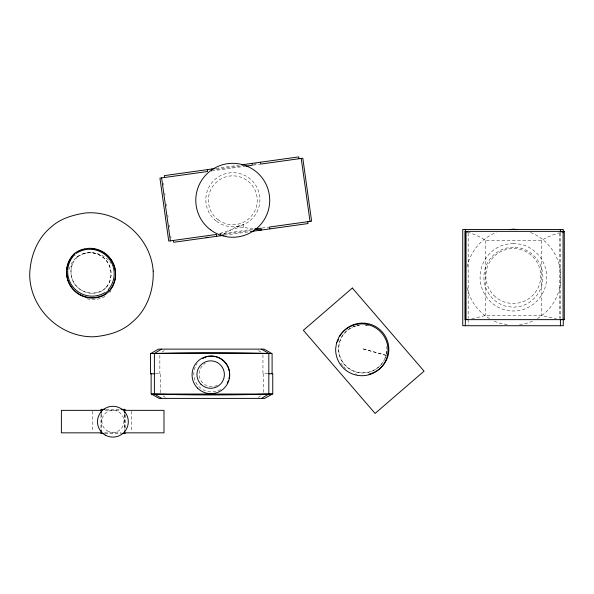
<?xml version="1.0" encoding="UTF-8"?>
<svg xmlns="http://www.w3.org/2000/svg" width="594" height="594" viewBox="0 0 594 594"><rect width="100%" height="100%" fill="white"/><g stroke="black" fill="none" stroke-linecap="round" stroke-linejoin="round"><path stroke-width="0.45" stroke-dasharray="2.97 2.23" d="M386.382 354.358L386.828 350.854M82.833 253.868A21.228 21.221 -15.9 0 1 105.895 287.756L103.163 290.065A21.228 21.221 -15.9 0 1 73.559 261.709M77.398 256.89L77.888 256.356L76.834 257.247M105.895 287.756L103.163 290.065M74.658 255.546L75.445 254.885M77.376 256.816L73.582 261.791A21.228 21.221 -15.9 0 0 103.185 290.147M162.065 352.042L164.271 350.586M258.204 397.423L261.887 395.003M77.911 256.437L82.856 253.942A21.228 21.221 -15.9 0 1 105.918 287.838M220.092 233.36L240.169 227.019A89.263 2.48 8 0 1 254.358 229.046M223.79 233.91A92.449 4.841 -29.6 0 1 236.612 226.522L243.421 224.643M215.949 168.429L238.892 165.229M216.394 169.349L244.156 165.481M253.66 164.152L256.259 163.788M212.088 170.864L245.07 166.268M253.193 165.132L260.165 164.159M218.822 234.103L254.366 229.143M261.976 228.081L268.948 227.108M222.735 234.474L250.505 230.598M224.376 235.224L250.638 231.563M519.579 324.45L524.873 323.789A48.136 48.136 0 0 0 533.338 320.715M467.53 232.068A25.394 5.212 16.4 0 1 485.513 240.592L541.498 240.592A27.072 5.368 -14.9 0 1 559.444 232.751M471.777 318.592A24.206 2.599 -7.8 0 0 485.513 315.221L541.498 315.221A25.98 2.97 6.7 0 0 556.407 318.555M155.413 373.76L160.261 373.76L160.261 393.109M267.805 373.76L262.949 373.76L262.949 353.497M105.747 409.355L119.379 409.355M105.405 410.343L120.285 410.343M104.485 432.84L121.191 432.84M104.848 433.575L121.191 433.575M507.209 324.45L501.908 323.789A48.136 48.136 0 0 1 493.443 320.715M236.612 226.522L240.169 227.019M386.271 355.234L362.199 348.663L386.197 355.494L383.694 361.145A24.317 24.309 46.6 0 1 338.632 347.891L339.501 342.337L341.624 337.132A24.317 24.309 46.6 0 1 355.472 326.002M258.494 350.586L260.721 352.042M163.239 395.968L165.466 397.423M243.332 224.666L243.733 227.524M163.38 183.242L163.632 185.068M164.783 193.28L165.035 195.099M166.305 204.225L166.565 206.051M167.835 215.169L168.087 216.996M169.238 225.208L169.49 227.034M170.76 236.152L171.02 237.979M560.409 233.167L560.409 318.317M559.407 233.167L559.407 318.317M541.498 240.592L541.498 315.221M485.513 240.592L485.513 315.221M468.183 233.167L468.183 318.317M468.183 319.245L468.183 324.799M263.365 373.76L263.365 393.109M159.853 355.338L159.853 373.76M131.348 411.241L131.348 431.044M125.178 414.738L125.178 428.192M124.822 414.842L124.822 428.341M124.695 413.84L124.695 429.989M101.24 413.84L101.24 429.239M100.973 414.738L100.973 428.192M92.434 411.241L92.434 431.044M110.922 290.882A24.458 24.451 -15.9 0 1 109.838 292.352M76.982 256.875A24.458 24.451 -15.9 0 1 110.959 263.335M104.967 296.473A24.458 24.451 -15.9 0 1 85.499 298.359M69.32 269.29A24.458 24.451 -15.9 0 1 75.416 258.197M220.626 389.538A17.879 17.879 0 0 1 195.82 365.793M196.198 365.11A17.879 17.879 0 0 1 197.03 363.795M217.248 385.328A12.571 12.571 0 0 1 200.601 379.982A12.571 12.571 0 0 1 205.398 363.164M357.217 325.527A24.317 24.309 46.6 0 1 359.006 325.178M366.253 325.148A24.317 24.309 46.6 0 1 368.926 325.698M356.17 325.913A24.309 24.302 46.6 0 0 341.468 337.295L339.33 342.493L338.461 348.054A24.309 24.302 46.6 0 0 383.041 362.065M357.046 325.69A24.309 24.302 46.6 0 1 359.741 325.222M365.176 325.193A24.309 24.302 46.6 0 1 366.988 325.46M386.716 346.54A24.309 24.302 46.6 0 1 386.88 349.265M386.82 351.061A24.309 24.302 46.6 0 1 386.479 353.772M357.016 374.294A26.292 26.285 46.6 0 1 355.353 373.864M345.604 368.547A26.292 26.285 46.6 0 1 343.74 366.773M342.597 365.496A26.292 26.285 46.6 0 1 340.11 361.969M386.085 355.531A24.309 24.302 46.6 0 1 383.524 361.308M530.591 232.514A48.136 48.136 0 0 1 536.516 319.06M489.493 318.607A48.136 48.136 0 0 1 467.003 287.362M467.062 266.795A48.136 48.136 0 0 1 496.19 232.514M513.394 243.302L505.056 244.453A33.969 33.969 0 0 0 505.479 310.083L513.394 311.07L521.302 310.083A33.969 33.969 0 0 0 521.725 244.453L513.394 243.302M513.394 247.126L506.066 248.136A30.153 30.153 0 0 0 506.444 306.393L513.394 307.261L520.337 306.393A30.153 30.153 0 0 0 520.715 248.136L513.394 247.126M107.38 430.925A11.063 11.063 0 0 0 123.975 421.346A11.063 11.063 0 0 0 107.38 411.768A11.063 11.063 0 0 0 107.38 430.925M218.087 219.773A24.428 24.428 0 0 0 257.053 203.282A24.428 24.428 0 0 0 223.285 177.777A24.428 24.428 0 0 0 218.087 219.773M216.565 221.317A27.057 27.057 0 0 0 259.719 203.051A27.057 27.057 0 0 0 222.327 174.807A27.057 27.057 0 0 0 216.565 221.317M493.889 295.426A27.45 27.45 0 0 0 539.82 283.123A27.45 27.45 0 0 0 506.199 249.495A27.45 27.45 0 0 0 493.889 295.426"/><path stroke-width="0.89" d="M337.429 341.966L338.424 339.545M108.85 290.214L105.175 293.317M73.946 254.373L74.807 253.683M161.62 349.131L154.395 353.497L150.928 353.452L158.464 349.131L264.1 349.131L271.681 353.46L265.228 353.378A442.775 108.613 0 0 0 158.093 353.378L154.395 353.497L154.395 394.03L161.709 398.396M261.598 398.396L268.822 394.03L272.29 394.074L264.753 398.396L159.118 398.396L151.544 394.074L157.982 394.149A442.775 108.613 0 0 0 265.124 394.149L268.822 394.03L268.822 353.497L261.509 349.131M206.125 237.771L207.878 237.221M215.065 168.555L164.36 175.624L164.62 177.487M241.335 164.887L298.737 156.883L298.997 158.747M245.968 166.142L252.294 165.258L252.034 163.395M254.744 229.091L261.078 228.207L261.338 230.071A89.263 2.48 8 0 0 255.234 229.18M223.485 235.35L173.663 242.3L173.403 240.436M250.638 231.563L308.041 223.559L307.781 221.696M509.934 229.603L513.394 229.128L516.847 229.603M150.928 353.452L151.938 353.452M270.589 353.452L271.673 353.452M564.293 231.363L465.072 231.363L465.072 319.639L564.293 319.639L564.285 231.363A27.072 5.368 -14.9 0 0 561.85 232.039M154.395 373.76L150.468 373.76L150.468 353.497L272.097 353.497L272.097 373.76M268.822 373.76L272.75 373.76L272.75 394.03L151.121 394.03L151.121 373.76M100.98 409.355L104.863 409.355M121.087 409.355L125.178 409.355M101.7 410.343L61.375 410.343L61.375 432.84L101.7 432.84M124.822 410.343L163.989 410.343L163.989 432.84L124.822 432.84M100.98 433.575L103.957 433.575M121.985 433.575L125.178 433.575M301.232 158.435L310.016 221.384M260.476 162.221L260.736 164.085L302.814 158.212L311.598 221.161L269.52 227.027L269.78 228.89M211.345 169.075L211.605 170.938M220.471 234.504L220.649 235.744A92.449 4.841 -29.6 0 1 222.215 234.83M207.351 169.632L207.61 171.495L159.949 178.141L168.733 241.09L216.394 234.437L216.654 236.301M161.605 177.91L170.389 240.86M563.268 232.239L563.268 229.462L462.741 229.462L462.741 325.727L563.268 325.727L563.268 319.245M563.067 231.363L563.067 319.639M560.409 229.462L560.409 232.239M560.409 319.245L560.409 325.727M466.052 231.363L466.052 319.639M465.317 229.462L465.317 325.727M124.695 409.355L124.695 412.949M124.695 430.888L124.695 433.575M101.24 409.355L101.24 413.038M101.24 429.989L101.24 433.575M66.662 271.31A25.668 25.661 -15.9 0 0 105.613 294.372L109.407 291.164A25.668 25.661 -15.9 0 0 99.599 250.616M66.788 269.624A25.668 25.661 -15.9 0 1 67.374 266.32M67.59 265.511A25.668 25.661 -15.9 0 1 73.775 254.678M105.494 293.941A25.668 25.661 -15.9 0 1 73.649 254.254L75.408 252.762A25.668 25.661 -15.9 0 1 109.289 290.733M104.782 292.627A24.458 24.451 -15.9 0 1 74.45 254.811M76.01 253.489A24.458 24.451 -15.9 0 1 108.286 289.664M78.423 251.485A25.668 25.661 -15.9 0 1 81.519 250.178M83.115 249.673A25.668 25.661 -15.9 0 1 84.756 249.28M91.439 248.782A25.668 25.661 -15.9 0 1 94.765 249.19M95.582 249.361A25.668 25.661 -15.9 0 1 98.017 250.037M229.499 375.608A17.879 17.879 0 0 1 228.957 378.682M228.207 380.895A17.879 17.879 0 0 1 227.168 382.996M202.74 358.568A17.879 17.879 0 0 1 206.311 356.994M207.803 356.593A17.879 17.879 0 0 1 229.566 374.049M368.956 374.19A26.292 26.285 46.6 0 0 387.986 356.058A26.292 26.285 46.6 0 0 339.746 336.315M465.295 231.363A25.394 5.212 16.4 0 1 467.53 232.068M564.285 319.639A25.98 2.97 6.7 0 1 561.879 319.334M467.5 319.305A24.206 2.599 -7.8 0 1 465.295 319.639M153.193 271.109C153.891 290.176 147 310.246 131.853 322.438C121.629 331.875 107.596 335.551 94.038 336.761C60.336 337.696 30.212 308.858 29.7 275.141C30.042 257.157 36.954 238.588 51.143 227.049C60.521 218.377 73.359 214.835 85.714 212.942C119.32 210.246 150.921 237.466 153.193 271.109M336.583 342.768L335.64 348.804A26.292 26.285 46.6 0 0 387.139 356.86A26.292 26.285 46.6 0 0 338.892 337.117L336.583 342.768M352.324 288.038L303.363 330.301L375.104 413.417L424.071 371.153L352.324 288.038M105.197 435.053A15.414 15.414 0 0 0 128.311 421.71A15.414 15.414 0 0 0 105.197 408.36A15.414 15.414 0 0 0 105.197 435.053M197.587 388.149A18.822 18.822 0 0 0 229.084 379.707A18.822 18.822 0 0 0 206.029 356.652A18.822 18.822 0 0 0 197.587 388.149M200.958 384.266A13.714 13.714 0 0 0 223.908 378.118A13.714 13.714 0 0 0 207.113 361.315A13.714 13.714 0 0 0 200.958 384.266M210.476 229.781A36.962 36.962 0 0 0 269.431 204.826A36.962 36.962 0 0 0 218.347 166.253A36.962 36.962 0 0 0 210.476 229.781"/></g></svg>
